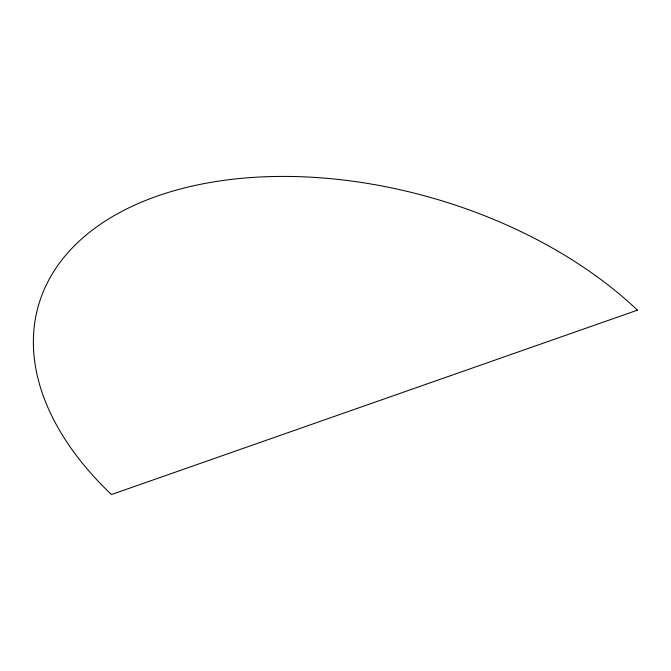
<?xml version="1.0" encoding="UTF-8"?>
<svg xmlns="http://www.w3.org/2000/svg" width="671" height="671" viewBox="0 0 671 671"><rect width="100%" height="100%" fill="white"/><g stroke="black" fill="none" stroke-linecap="round" stroke-linejoin="round"><path stroke-width="1.01" d="M637.45 310.161L111.478 494.544A349.692 212.397 16.1 0 1 157.24 196.083A349.692 212.397 16.1 0 1 637.45 310.161"/></g></svg>
